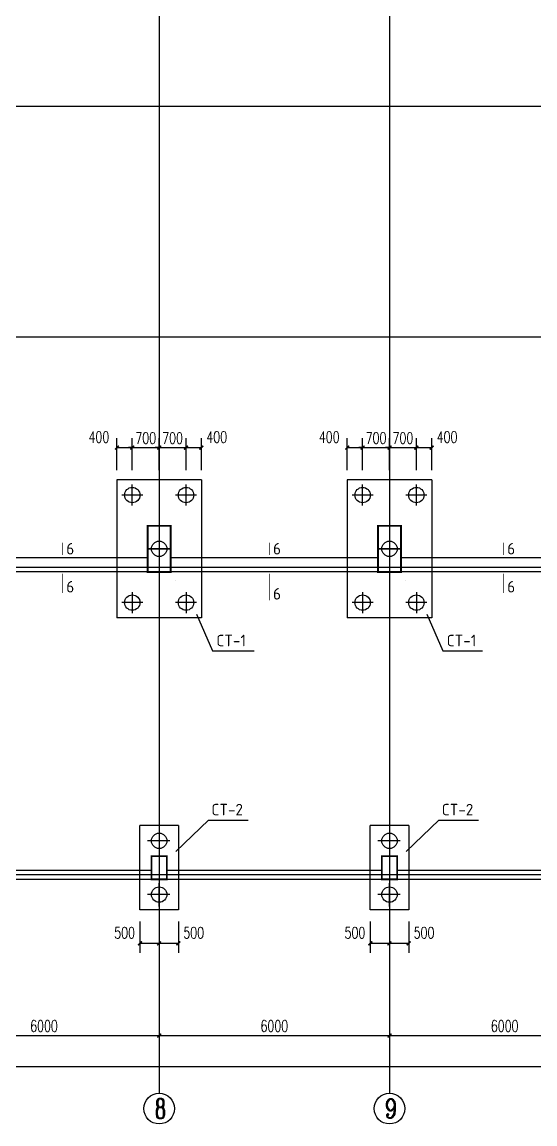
# Model space of a CAD drawing. Extents: x -73672 to 366960, y -527333 to 140666.
# Drawn here: x 230202 to 243564, y -4262 to 24421 of the extents above; entities that cross this region are included whole.
import ezdxf
from ezdxf.enums import TextEntityAlignment as Align

# ---------------------------------------------------------------- set-up
doc = ezdxf.new("R2010")
doc.units = 0
doc.header["$LTSCALE"] = 1000
doc.header["$MEASUREMENT"] = 0
for name, color, linetype in [('AXIS', 3, 'Continuous'), ('AXIS_TEXT', 7, 'Continuous'), ('COLUMN', 9, 'Continuous'), ('E_WINDOW', 4, 'Continuous'), ('NUM', 3, 'Continuous'), ('TEXT', 3, 'Continuous'), ('WALL', 9, 'Continuous'), ('建-尺寸', 3, 'Continuous')]:
    doc.layers.add(name, color=color, linetype=linetype)
doc.styles.add('_TCH_AXIS', font='COMPLEX', dxfattribs={"bigfont": 'GBCBIG'})
doc.styles.add('_TCH_DIM_T3', font='SIMPLEX', dxfattribs={"width": 0.705882, "bigfont": 'GBCBIG'})
doc.styles.add('A-DIM_T3', font='SIMPLEX', dxfattribs={"width": 0.705882, "bigfont": 'GBCBIG'})
doc.styles.add('COMPLEX', font='COMPLEX', dxfattribs={"bigfont": 'Tssdchn.shx'})
doc.styles.add('TSSD_Norm', font='Tssdeng.shx', dxfattribs={"bigfont": 'hztxt.shx'})
doc.dimstyles.new('_TCH_ARCH-100', dxfattribs={"dimtxt": 297.5, "dimasz": 100, "dimexe": 250, "dimexo": 300, "dimgap": 100, "dimtad": 1, "dimdec": 0, "dimzin": 0, "dimdsep": 46, "dimtxsty": '_TCH_DIM_T3', "dimblk": 'ARCHTICK', "dimcen": 0.09, "dimclrt": 7, "dimazin": 2, "dimtfac": 1, "dimtdec": 0, "dimtix": 1, "dimtmove": 2, "dimatfit": 3, "dimfxl": 0, "dimtolj": 1, "dimtzin": 0, "dimarcsym": 0})
doc.dimstyles.new('A-DIM-100', dxfattribs={"dimtxt": 297.5, "dimasz": 100, "dimexe": 250, "dimexo": 300, "dimgap": 100, "dimtad": 1, "dimdec": 0, "dimzin": 0, "dimdsep": 46, "dimtxsty": 'A-DIM_T3', "dimblk": 'ARCHTICK', "dimcen": 0.09, "dimclrt": 7, "dimazin": 2, "dimtfac": 1, "dimtdec": 0, "dimtix": 1, "dimtmove": 2, "dimatfit": 3, "dimfxl": 0, "dimtolj": 1, "dimtzin": 0, "dimarcsym": 0})

# ---------------------------------------------------------------- blocks, each defined once
blk = doc.blocks.new('_reinbk')
blk.add_line((0, 0), (0, 0))
blk = doc.blocks.new('_AXISO')
blk.add_circle((0, 0), 0.5)
at = {"layer": 'AXIS_TEXT', "style": 'COMPLEX'}
blk.add_attdef('A', text='', height=0.56, dxfattribs=at).set_placement((-0.25, -0.28), (0.25, -0.28), align=Align.FIT)
blk = doc.blocks.new('_ArchTick')
at = {"color": 0, "linetype": 'ByBlock', "const_width": 0.4}
blk.add_lwpolyline([(-0.5, -0.5), (0.5, 0.5)], dxfattribs=at)
blk = doc.blocks.new('*D7920')
at = {"layer": 'AXIS', "color": 0, "lineweight": -2}
for p, q in [((191774, 238), (191774, -3012)), ((306114, 238), (306114, -3012)), ((191774, -2762), (306114, -2762))]:
    blk.add_line(p, q, dxfattribs=at)
at = {"layer": 'Defpoints', "color": 0}
for p in [(191774, 538), (306114, 538), (306114, -2762)]:
    blk.add_point(p, dxfattribs=at)
at = {"layer": 'AXIS', "color": 0, "linetype": 'ByBlock', "lineweight": -2, "xscale": 100, "yscale": 100, "zscale": 100, "rotation": 180}
blk.add_blockref('_ArchTick', (191774, -2762), dxfattribs=at)
at = {"layer": 'AXIS', "color": 0, "linetype": 'ByBlock', "lineweight": -2, "xscale": 100, "yscale": 100, "zscale": 100}
blk.add_blockref('_ArchTick', (306114, -2762), dxfattribs=at)
at = {"layer": 'AXIS', "color": 7, "insert": (248944, -2513), "char_height": 297.5, "attachment_point": 5, "style": '_TCH_DIM_T3'}
blk.add_mtext('\\A1;114340', dxfattribs=at)
blk = doc.blocks.new('*D7927')
at = {"layer": 'AXIS', "color": 0, "lineweight": -2}
for p, q in [((227774, 238), (227774, -2212)), ((233774, 238), (233774, -2212)), ((227774, -1962), (233774, -1962))]:
    blk.add_line(p, q, dxfattribs=at)
at = {"layer": 'Defpoints', "color": 0}
for p in [(227774, 538), (233774, 538), (233774, -1962)]:
    blk.add_point(p, dxfattribs=at)
at = {"layer": 'AXIS', "color": 0, "linetype": 'ByBlock', "lineweight": -2, "xscale": 100, "yscale": 100, "zscale": 100, "rotation": 180}
blk.add_blockref('_ArchTick', (227774, -1962), dxfattribs=at)
at = {"layer": 'AXIS', "color": 0, "linetype": 'ByBlock', "lineweight": -2, "xscale": 100, "yscale": 100, "zscale": 100}
blk.add_blockref('_ArchTick', (233774, -1962), dxfattribs=at)
at = {"layer": 'AXIS', "color": 7, "insert": (230774, -1713), "char_height": 297.5, "attachment_point": 5, "style": '_TCH_DIM_T3'}
blk.add_mtext('\\A1;6000', dxfattribs=at)
blk = doc.blocks.new('*D7928')
at = {"layer": 'AXIS', "color": 0, "lineweight": -2}
for p, q in [((233774, 238), (233774, -2212)), ((239774, 238), (239774, -2212)), ((233774, -1962), (239774, -1962))]:
    blk.add_line(p, q, dxfattribs=at)
at = {"layer": 'Defpoints', "color": 0}
for p in [(233774, 538), (239774, 538), (239774, -1962)]:
    blk.add_point(p, dxfattribs=at)
at = {"layer": 'AXIS', "color": 0, "linetype": 'ByBlock', "lineweight": -2, "xscale": 100, "yscale": 100, "zscale": 100, "rotation": 180}
blk.add_blockref('_ArchTick', (233774, -1962), dxfattribs=at)
at = {"layer": 'AXIS', "color": 0, "linetype": 'ByBlock', "lineweight": -2, "xscale": 100, "yscale": 100, "zscale": 100}
blk.add_blockref('_ArchTick', (239774, -1962), dxfattribs=at)
at = {"layer": 'AXIS', "color": 7, "insert": (236774, -1713), "char_height": 297.5, "attachment_point": 5, "style": '_TCH_DIM_T3'}
blk.add_mtext('\\A1;6000', dxfattribs=at)
blk = doc.blocks.new('*D7929')
at = {"layer": 'AXIS', "color": 0, "lineweight": -2}
for p, q in [((239774, 238), (239774, -2212)), ((245774, 238), (245774, -2212)), ((239774, -1962), (245774, -1962))]:
    blk.add_line(p, q, dxfattribs=at)
at = {"layer": 'Defpoints', "color": 0}
for p in [(239774, 538), (245774, 538), (245774, -1962)]:
    blk.add_point(p, dxfattribs=at)
at = {"layer": 'AXIS', "color": 0, "linetype": 'ByBlock', "lineweight": -2, "xscale": 100, "yscale": 100, "zscale": 100, "rotation": 180}
blk.add_blockref('_ArchTick', (239774, -1962), dxfattribs=at)
at = {"layer": 'AXIS', "color": 0, "linetype": 'ByBlock', "lineweight": -2, "xscale": 100, "yscale": 100, "zscale": 100}
blk.add_blockref('_ArchTick', (245774, -1962), dxfattribs=at)
at = {"layer": 'AXIS', "color": 7, "insert": (242774, -1713), "char_height": 297.5, "attachment_point": 5, "style": '_TCH_DIM_T3'}
blk.add_mtext('\\A1;6000', dxfattribs=at)
blk = doc.blocks.new('*D8085')
at = {"layer": 'Defpoints', "color": 0}
for p in [(239074, 13343), (238674, 12457), (239074, 12457)]:
    blk.add_point(p, dxfattribs=at)
at = {"layer": '建-尺寸', "color": 0, "lineweight": -2}
for p, q in [((238674, 12757), (238674, 13593)), ((239074, 12757), (239074, 13593)), ((238674, 13343), (239074, 13343))]:
    blk.add_line(p, q, dxfattribs=at)
at = {"layer": '建-尺寸', "color": 0, "linetype": 'ByBlock', "lineweight": -2, "xscale": 100, "yscale": 100, "zscale": 100, "rotation": 180}
blk.add_blockref('_ArchTick', (238674, 13343), dxfattribs=at)
at = {"layer": '建-尺寸', "color": 0, "linetype": 'ByBlock', "lineweight": -2, "xscale": 100, "yscale": 100, "zscale": 100}
blk.add_blockref('_ArchTick', (239074, 13343), dxfattribs=at)
at = {"layer": '建-尺寸', "color": 7, "insert": (238204, 13618), "char_height": 297.5, "attachment_point": 5, "style": 'A-DIM_T3'}
blk.add_mtext('\\A1;400', dxfattribs=at)
blk = doc.blocks.new('*D8086')
at = {"layer": 'Defpoints', "color": 0}
for p in [(239774, 13343), (239074, 12457), (239774, 12457)]:
    blk.add_point(p, dxfattribs=at)
at = {"layer": '建-尺寸', "color": 0, "lineweight": -2}
for p, q in [((239074, 12757), (239074, 13593)), ((239774, 12757), (239774, 13593)), ((239074, 13343), (238974, 13343)), ((239074, 13343), (239774, 13343)), ((239774, 13343), (239874, 13343))]:
    blk.add_line(p, q, dxfattribs=at)
at = {"layer": '建-尺寸', "color": 0, "linetype": 'ByBlock', "lineweight": -2, "xscale": 100, "yscale": 100, "zscale": 100}
blk.add_blockref('_ArchTick', (239074, 13343), dxfattribs=at)
at = {"layer": '建-尺寸', "color": 0, "linetype": 'ByBlock', "lineweight": -2, "xscale": 100, "yscale": 100, "zscale": 100, "rotation": 180}
blk.add_blockref('_ArchTick', (239774, 13343), dxfattribs=at)
at = {"layer": '建-尺寸', "color": 7, "insert": (239424, 13591), "char_height": 297.5, "attachment_point": 5, "style": 'A-DIM_T3'}
blk.add_mtext('\\A1;700', dxfattribs=at)
blk = doc.blocks.new('*D8087')
at = {"layer": 'Defpoints', "color": 0}
for p in [(240474, 13343), (239774, 12457), (240474, 12457)]:
    blk.add_point(p, dxfattribs=at)
at = {"layer": '建-尺寸', "color": 0, "lineweight": -2}
for p, q in [((239774, 12757), (239774, 13593)), ((240474, 12757), (240474, 13593)), ((239774, 13343), (239674, 13343)), ((239774, 13343), (240474, 13343)), ((240474, 13343), (240574, 13343))]:
    blk.add_line(p, q, dxfattribs=at)
at = {"layer": '建-尺寸', "color": 0, "linetype": 'ByBlock', "lineweight": -2, "xscale": 100, "yscale": 100, "zscale": 100}
blk.add_blockref('_ArchTick', (239774, 13343), dxfattribs=at)
at = {"layer": '建-尺寸', "color": 0, "linetype": 'ByBlock', "lineweight": -2, "xscale": 100, "yscale": 100, "zscale": 100, "rotation": 180}
blk.add_blockref('_ArchTick', (240474, 13343), dxfattribs=at)
at = {"layer": '建-尺寸', "color": 7, "insert": (240124, 13591), "char_height": 297.5, "attachment_point": 5, "style": 'A-DIM_T3'}
blk.add_mtext('\\A1;700', dxfattribs=at)
blk = doc.blocks.new('*D8088')
at = {"layer": 'Defpoints', "color": 0}
for p in [(240874, 13343), (240474, 12457), (240874, 12457)]:
    blk.add_point(p, dxfattribs=at)
at = {"layer": '建-尺寸', "color": 0, "lineweight": -2}
for p, q in [((240474, 12757), (240474, 13593)), ((240874, 12757), (240874, 13593)), ((240474, 13343), (240874, 13343))]:
    blk.add_line(p, q, dxfattribs=at)
at = {"layer": '建-尺寸', "color": 0, "linetype": 'ByBlock', "lineweight": -2, "xscale": 100, "yscale": 100, "zscale": 100, "rotation": 180}
blk.add_blockref('_ArchTick', (240474, 13343), dxfattribs=at)
at = {"layer": '建-尺寸', "color": 0, "linetype": 'ByBlock', "lineweight": -2, "xscale": 100, "yscale": 100, "zscale": 100}
blk.add_blockref('_ArchTick', (240874, 13343), dxfattribs=at)
at = {"layer": '建-尺寸', "color": 7, "insert": (241274, 13618), "char_height": 297.5, "attachment_point": 5, "style": 'A-DIM_T3'}
blk.add_mtext('\\A1;400', dxfattribs=at)
blk = doc.blocks.new('*D8089')
at = {"layer": 'Defpoints', "color": 0}
for p in [(233074, 13343), (232674, 12457), (233074, 12457)]:
    blk.add_point(p, dxfattribs=at)
at = {"layer": '建-尺寸', "color": 0, "lineweight": -2}
for p, q in [((232674, 12757), (232674, 13593)), ((233074, 12757), (233074, 13593)), ((232674, 13343), (233074, 13343))]:
    blk.add_line(p, q, dxfattribs=at)
at = {"layer": '建-尺寸', "color": 0, "linetype": 'ByBlock', "lineweight": -2, "xscale": 100, "yscale": 100, "zscale": 100, "rotation": 180}
blk.add_blockref('_ArchTick', (232674, 13343), dxfattribs=at)
at = {"layer": '建-尺寸', "color": 0, "linetype": 'ByBlock', "lineweight": -2, "xscale": 100, "yscale": 100, "zscale": 100}
blk.add_blockref('_ArchTick', (233074, 13343), dxfattribs=at)
at = {"layer": '建-尺寸', "color": 7, "insert": (232204, 13618), "char_height": 297.5, "attachment_point": 5, "style": 'A-DIM_T3'}
blk.add_mtext('\\A1;400', dxfattribs=at)
blk = doc.blocks.new('*D8090')
at = {"layer": 'Defpoints', "color": 0}
for p in [(233774, 13343), (233074, 12457), (233774, 12457)]:
    blk.add_point(p, dxfattribs=at)
at = {"layer": '建-尺寸', "color": 0, "lineweight": -2}
for p, q in [((233074, 12757), (233074, 13593)), ((233774, 12757), (233774, 13593)), ((233074, 13343), (232974, 13343)), ((233074, 13343), (233774, 13343)), ((233774, 13343), (233874, 13343))]:
    blk.add_line(p, q, dxfattribs=at)
at = {"layer": '建-尺寸', "color": 0, "linetype": 'ByBlock', "lineweight": -2, "xscale": 100, "yscale": 100, "zscale": 100}
blk.add_blockref('_ArchTick', (233074, 13343), dxfattribs=at)
at = {"layer": '建-尺寸', "color": 0, "linetype": 'ByBlock', "lineweight": -2, "xscale": 100, "yscale": 100, "zscale": 100, "rotation": 180}
blk.add_blockref('_ArchTick', (233774, 13343), dxfattribs=at)
at = {"layer": '建-尺寸', "color": 7, "insert": (233424, 13591), "char_height": 297.5, "attachment_point": 5, "style": 'A-DIM_T3'}
blk.add_mtext('\\A1;700', dxfattribs=at)
blk = doc.blocks.new('*D8091')
at = {"layer": 'Defpoints', "color": 0}
for p in [(234474, 13343), (233774, 12457), (234474, 12457)]:
    blk.add_point(p, dxfattribs=at)
at = {"layer": '建-尺寸', "color": 0, "lineweight": -2}
for p, q in [((233774, 12757), (233774, 13593)), ((234474, 12757), (234474, 13593)), ((233774, 13343), (233674, 13343)), ((233774, 13343), (234474, 13343)), ((234474, 13343), (234574, 13343))]:
    blk.add_line(p, q, dxfattribs=at)
at = {"layer": '建-尺寸', "color": 0, "linetype": 'ByBlock', "lineweight": -2, "xscale": 100, "yscale": 100, "zscale": 100}
blk.add_blockref('_ArchTick', (233774, 13343), dxfattribs=at)
at = {"layer": '建-尺寸', "color": 0, "linetype": 'ByBlock', "lineweight": -2, "xscale": 100, "yscale": 100, "zscale": 100, "rotation": 180}
blk.add_blockref('_ArchTick', (234474, 13343), dxfattribs=at)
at = {"layer": '建-尺寸', "color": 7, "insert": (234124, 13591), "char_height": 297.5, "attachment_point": 5, "style": 'A-DIM_T3'}
blk.add_mtext('\\A1;700', dxfattribs=at)
blk = doc.blocks.new('*D8092')
at = {"layer": 'Defpoints', "color": 0}
for p in [(234874, 13343), (234474, 12457), (234874, 12457)]:
    blk.add_point(p, dxfattribs=at)
at = {"layer": '建-尺寸', "color": 0, "lineweight": -2}
for p, q in [((234474, 12757), (234474, 13593)), ((234874, 12757), (234874, 13593)), ((234474, 13343), (234874, 13343))]:
    blk.add_line(p, q, dxfattribs=at)
at = {"layer": '建-尺寸', "color": 0, "linetype": 'ByBlock', "lineweight": -2, "xscale": 100, "yscale": 100, "zscale": 100, "rotation": 180}
blk.add_blockref('_ArchTick', (234474, 13343), dxfattribs=at)
at = {"layer": '建-尺寸', "color": 0, "linetype": 'ByBlock', "lineweight": -2, "xscale": 100, "yscale": 100, "zscale": 100}
blk.add_blockref('_ArchTick', (234874, 13343), dxfattribs=at)
at = {"layer": '建-尺寸', "color": 7, "insert": (235274, 13618), "char_height": 297.5, "attachment_point": 5, "style": 'A-DIM_T3'}
blk.add_mtext('\\A1;400', dxfattribs=at)
blk = doc.blocks.new('*D8963')
at = {"layer": 'Defpoints', "color": 0}
for p in [(233774, 1308), (234274, 1308), (233774, 439)]:
    blk.add_point(p, dxfattribs=at)
at = {"layer": '建-尺寸', "color": 0, "lineweight": -2}
for p, q in [((233774, 1008), (233774, 189)), ((234274, 1008), (234274, 189)), ((234274, 439), (233774, 439))]:
    blk.add_line(p, q, dxfattribs=at)
at = {"layer": '建-尺寸', "color": 0, "linetype": 'ByBlock', "lineweight": -2, "xscale": 100, "yscale": 100, "zscale": 100, "rotation": 180}
blk.add_blockref('_ArchTick', (233774, 439), dxfattribs=at)
at = {"layer": '建-尺寸', "color": 0, "linetype": 'ByBlock', "lineweight": -2, "xscale": 100, "yscale": 100, "zscale": 100}
blk.add_blockref('_ArchTick', (234274, 439), dxfattribs=at)
at = {"layer": '建-尺寸', "color": 7, "insert": (234674, 714), "char_height": 297.5, "attachment_point": 5, "style": 'A-DIM_T3'}
blk.add_mtext('\\A1;500', dxfattribs=at)
blk = doc.blocks.new('*D8964')
at = {"layer": 'Defpoints', "color": 0}
for p in [(233274, 1308), (233774, 1308), (233274, 439)]:
    blk.add_point(p, dxfattribs=at)
at = {"layer": '建-尺寸', "color": 0, "lineweight": -2}
for p, q in [((233274, 1008), (233274, 189)), ((233774, 1008), (233774, 189)), ((233774, 439), (233274, 439))]:
    blk.add_line(p, q, dxfattribs=at)
at = {"layer": '建-尺寸', "color": 0, "linetype": 'ByBlock', "lineweight": -2, "xscale": 100, "yscale": 100, "zscale": 100, "rotation": 180}
blk.add_blockref('_ArchTick', (233274, 439), dxfattribs=at)
at = {"layer": '建-尺寸', "color": 0, "linetype": 'ByBlock', "lineweight": -2, "xscale": 100, "yscale": 100, "zscale": 100}
blk.add_blockref('_ArchTick', (233774, 439), dxfattribs=at)
at = {"layer": '建-尺寸', "color": 7, "insert": (232874, 714), "char_height": 297.5, "attachment_point": 5, "style": 'A-DIM_T3'}
blk.add_mtext('\\A1;500', dxfattribs=at)
blk = doc.blocks.new('*D8967')
at = {"layer": 'Defpoints', "color": 0}
for p in [(239774, 1308), (240274, 1308), (239774, 439)]:
    blk.add_point(p, dxfattribs=at)
at = {"layer": '建-尺寸', "color": 0, "lineweight": -2}
for p, q in [((239774, 1008), (239774, 189)), ((240274, 1008), (240274, 189)), ((240274, 439), (239774, 439))]:
    blk.add_line(p, q, dxfattribs=at)
at = {"layer": '建-尺寸', "color": 0, "linetype": 'ByBlock', "lineweight": -2, "xscale": 100, "yscale": 100, "zscale": 100, "rotation": 180}
blk.add_blockref('_ArchTick', (239774, 439), dxfattribs=at)
at = {"layer": '建-尺寸', "color": 0, "linetype": 'ByBlock', "lineweight": -2, "xscale": 100, "yscale": 100, "zscale": 100}
blk.add_blockref('_ArchTick', (240274, 439), dxfattribs=at)
at = {"layer": '建-尺寸', "color": 7, "insert": (240674, 714), "char_height": 297.5, "attachment_point": 5, "style": 'A-DIM_T3'}
blk.add_mtext('\\A1;500', dxfattribs=at)
blk = doc.blocks.new('*D8968')
at = {"layer": 'Defpoints', "color": 0}
for p in [(239274, 1308), (239774, 1308), (239274, 439)]:
    blk.add_point(p, dxfattribs=at)
at = {"layer": '建-尺寸', "color": 0, "lineweight": -2}
for p, q in [((239274, 1008), (239274, 189)), ((239774, 1008), (239774, 189)), ((239774, 439), (239274, 439))]:
    blk.add_line(p, q, dxfattribs=at)
at = {"layer": '建-尺寸', "color": 0, "linetype": 'ByBlock', "lineweight": -2, "xscale": 100, "yscale": 100, "zscale": 100, "rotation": 180}
blk.add_blockref('_ArchTick', (239274, 439), dxfattribs=at)
at = {"layer": '建-尺寸', "color": 0, "linetype": 'ByBlock', "lineweight": -2, "xscale": 100, "yscale": 100, "zscale": 100}
blk.add_blockref('_ArchTick', (239774, 439), dxfattribs=at)
at = {"layer": '建-尺寸', "color": 7, "insert": (238874, 714), "char_height": 297.5, "attachment_point": 5, "style": 'A-DIM_T3'}
blk.add_mtext('\\A1;500', dxfattribs=at)

msp = doc.modelspace()

# ---------------------------------------------------------------- linework, layer by layer
at = {"color": 1}
for p, q in [((233774.25, 60065.53), (233774.25, -593.32)), ((239774.25, 60065.53), (239774.25, -593.32)), ((189203.6, 22228.34), (308158.19, 22228.34)), ((189203.6, 16228.34), (308158.19, 16228.34)), ((189388.6, 10228.34), (308158.19, 10228.34)), ((189388.6, 2228.34), (308158.19, 2228.34))]:
    msp.add_line(p, q, dxfattribs=at)
at = {"color": 0}
for p, q in [((233474.25, 10708.34), (234074.25, 10708.34)), ((239474.25, 10708.34), (240074.25, 10708.34)), ((234746.32, 9007.38), (235165.57, 8051.47)), ((240746.32, 9007.38), (241165.57, 8051.47)), ((235165.57, 8051.47), (236246.7, 8051.47)), ((241165.57, 8051.47), (242196.94, 8051.47)), ((234274.25, 3508.34), (233274.25, 3508.34)), ((233274.25, 1308.34), (233274.25, 3508.34)), ((234206.23, 2829.07), (235062.28, 3650.19)), ((234274.25, 3508.34), (234274.25, 1308.34)), ((235062.28, 3650.19), (236093.65, 3650.19)), ((240274.25, 3508.34), (239274.25, 3508.34)), ((239274.25, 1308.34), (239274.25, 3508.34)), ((240206.23, 2829.07), (241062.28, 3650.19)), ((240274.25, 3508.34), (240274.25, 1308.34)), ((241062.28, 3650.19), (242093.65, 3650.19)), ((234274.25, 1308.34), (233274.25, 1308.34)), ((240274.25, 1308.34), (239274.25, 1308.34))]:
    msp.add_line(p, q, dxfattribs=at)
at = {"color": 0, "const_width": 50}
for points in [[(233474.25, 11308.34), (233474.25, 10108.34), (234074.25, 10108.34), (234074.25, 11308.34), (233474.25, 11308.34)], [(239474.25, 11308.34), (239474.25, 10108.34), (240074.25, 10108.34), (240074.25, 11308.34), (239474.25, 11308.34)], [(233974.25, 2108.34), (233974.25, 2708.34), (233574.25, 2708.34), (233574.25, 2108.34), (233974.25, 2108.34)], [(233574.25, 2108.34), (233974.25, 2108.34), (233974.25, 2708.34), (233574.25, 2708.34), (233574.25, 2108.34)], [(239974.25, 2108.34), (239974.25, 2708.34), (239574.25, 2708.34), (239574.25, 2108.34), (239974.25, 2108.34)], [(239574.25, 2108.34), (239974.25, 2108.34), (239974.25, 2708.34), (239574.25, 2708.34), (239574.25, 2108.34)]]:
    msp.add_lwpolyline(points, dxfattribs=at)
at = {"const_width": 20}
for points in [[(231260.73, 10864.93), (231260.73, 10545.56)], [(236646.09, 10864.93), (236646.09, 10545.56)], [(242745.84, 10864.93), (242745.84, 10545.56)], [(231260.73, 10059.96), (231260.73, 9555.59)], [(236646.09, 10059.96), (236646.09, 9370.59)], [(242745.84, 10059.96), (242745.84, 9555.59)]]:
    msp.add_lwpolyline(points, dxfattribs=at)
at = {"layer": 'AXIS'}
for p, q in [((232674.36, 12508.18), (232674.36, 8908.5)), ((234874.14, 12508.18), (232674.36, 12508.18)), ((233074.36, 11833.86), (233074.36, 12382.49)), ((234474.14, 11833.86), (234474.14, 12382.49)), ((234874.14, 12508.18), (234874.14, 8908.5)), ((238674.36, 12508.18), (238674.36, 8908.5)), ((240874.14, 12508.18), (238674.36, 12508.18)), ((239074.36, 11833.86), (239074.36, 12382.49)), ((240474.14, 11833.86), (240474.14, 12382.49)), ((240874.14, 12508.18), (240874.14, 8908.5)), ((233348.68, 12108.18), (232800.04, 12108.18)), ((234748.46, 12108.18), (234199.82, 12108.18)), ((239348.68, 12108.18), (238800.04, 12108.18)), ((240748.46, 12108.18), (240199.82, 12108.18)), ((233774.25, 10982.66), (233774.25, 10434.02)), ((239774.25, 10982.66), (239774.25, 10434.02)), ((234043.07, 10708.34), (233505.43, 10708.34)), ((240043.07, 10708.34), (239505.43, 10708.34)), ((233074.36, 9582.82), (233074.36, 9034.18)), ((234474.14, 9582.82), (234474.14, 9034.18)), ((239074.36, 9582.82), (239074.36, 9034.18)), ((240474.14, 9582.82), (240474.14, 9034.18)), ((233348.68, 9308.5), (232800.04, 9308.5)), ((234748.46, 9308.5), (234199.82, 9308.5)), ((239348.68, 9308.5), (238800.04, 9308.5)), ((240748.46, 9308.5), (240199.82, 9308.5)), ((234874.14, 8908.5), (232674.36, 8908.5)), ((240874.14, 8908.5), (238674.36, 8908.5)), ((233774.25, 538.09), (233774.25, -3461.91)), ((239774.25, 538.09), (239774.25, -3461.91))]:
    msp.add_line(p, q, dxfattribs=at)
at = {"layer": 'COLUMN'}
for points in [[(233474.25, 10108.34), (234074.25, 10108.34), (234074.25, 11308.34), (233474.25, 11308.34)], [(239474.25, 10108.34), (240074.25, 10108.34), (240074.25, 11308.34), (239474.25, 11308.34)]]:
    msp.add_lwpolyline(points, close=True, dxfattribs=at)
for points in [[(233974.25, 2708.34), (233574.25, 2708.34)], [(233574.25, 2708.34), (233574.25, 2108.34)], [(233574.25, 2708.34), (233574.25, 2108.34)], [(233974.25, 2708.34), (233574.25, 2708.34)], [(233974.25, 2108.34), (233974.25, 2708.34)], [(233974.25, 2108.34), (233974.25, 2708.34)], [(239974.25, 2708.34), (239574.25, 2708.34)], [(239574.25, 2708.34), (239574.25, 2108.34)], [(239574.25, 2708.34), (239574.25, 2108.34)], [(239974.25, 2708.34), (239574.25, 2708.34)], [(239974.25, 2108.34), (239974.25, 2708.34)], [(239974.25, 2108.34), (239974.25, 2708.34)], [(233574.25, 2108.34), (233974.25, 2108.34)], [(233574.25, 2108.34), (233974.25, 2108.34)], [(239574.25, 2108.34), (239974.25, 2108.34)], [(239574.25, 2108.34), (239974.25, 2108.34)]]:
    msp.add_lwpolyline(points, dxfattribs=at)
at = {"layer": 'E_WINDOW'}
for p, q in [((233774.25, 3413.81), (233774.25, 2808.34)), ((239774.25, 3413.81), (239774.25, 2808.34)), ((234055.72, 3108.34), (233468.18, 3108.34)), ((240055.72, 3108.34), (239468.18, 3108.34)), ((233774.25, 1402.87), (233774.25, 2008.34)), ((239774.25, 1402.87), (239774.25, 2008.34)), ((234055.72, 1708.34), (233468.18, 1708.34)), ((240055.72, 1708.34), (239468.18, 1708.34))]:
    msp.add_line(p, q, dxfattribs=at)
for centre in [(233074.36, 12108.18), (234474.14, 12108.18), (239074.36, 12108.18), (240474.14, 12108.18), (233774.25, 10708.34), (239774.25, 10708.34), (233074.36, 9308.5), (234474.14, 9308.5), (239074.36, 9308.5), (240474.14, 9308.5), (233774.25, 3108.34), (239774.25, 3108.34), (233774.25, 1708.34), (239774.25, 1708.34)]:
    msp.add_circle(centre, 200, dxfattribs=at)
at = {"layer": 'WALL'}
for p, q in [((233474.25, 10478.34), (228074.25, 10478.34)), ((239474.25, 10478.34), (234074.25, 10478.34)), ((245474.25, 10478.34), (240074.25, 10478.34)), ((233474.25, 10108.34), (228074.25, 10108.34)), ((239474.25, 10108.34), (234074.25, 10108.34)), ((245474.25, 10108.34), (240074.25, 10108.34)), ((227974.25, 2348.34), (233574.25, 2348.34)), ((233974.25, 2348.34), (239574.25, 2348.34)), ((239974.25, 2348.34), (245574.25, 2348.34)), ((227974.25, 2108.34), (233574.25, 2108.34)), ((233974.25, 2108.34), (239574.25, 2108.34)), ((239974.25, 2108.34), (245574.25, 2108.34))]:
    msp.add_line(p, q, dxfattribs=at)

# ---------------------------------------------------------------- block references
at = {"layer": 'AXIS'}
ref = msp.add_blockref('_AXISO', (233774.25, -3861.91), dxfattribs=dict(at, xscale=800, yscale=800, zscale=800))
ref.add_attrib('A', '8', (233655.03, -4115.26), dxfattribs={"color": 7, "height": 506.7, "style": '_TCH_AXIS', "width": 0.705882})
ref = msp.add_blockref('_AXISO', (239774.25, -3861.91), dxfattribs=dict(at, xscale=800, yscale=800, zscale=800))
ref.add_attrib('A', '9', (239655.03, -4115.26), dxfattribs={"color": 7, "height": 506.7, "style": '_TCH_AXIS', "width": 0.705882})
at = {"layer": 'TEXT', "xscale": 39.1883183999824, "yscale": 39.18831840000348, "zscale": 39.1883184, "rotation": 210.1413855520777}
for p in [(234190.62, 9892.26), (240190.62, 9892.26)]:
    msp.add_blockref('_reinbk', p, dxfattribs=at)

# ---------------------------------------------------------------- texts
at = {"layer": 'NUM', "style": 'TSSD_Norm'}
for s, p in [('6', (231458.92, 10562.65)), ('6', (236844.28, 10562.65)), ('6', (242944.02, 10562.65)), ('6', (231458.92, 9572.67)), ('6', (242944.02, 9572.67)), ('6', (236844.28, 9387.67)), ('CT-1', (235650.1, 8172.12)), ('CT-1', (241650.1, 8172.12)), ('CT-2', (235546.81, 3770.84)), ('CT-2', (241546.81, 3770.84))]:
    msp.add_text(s, height=300, dxfattribs=at).set_placement(p, align=Align.CENTER)

# ---------------------------------------------------------------- dimensions: what is measured, and where the dimension line sits
at = {"layer": 'AXIS'}
for p1, p2, distance, picture, middle in [((191774.25, 538.09), (306114.25, 538.09), -3300, '*D7920', (248944.25, -2513.16)), ((227774.25, 538.09), (233774.25, 538.09), -2500, '*D7927', (230774.25, -1713.16)), ((233774.25, 538.09), (239774.25, 538.09), -2500, '*D7928', (236774.25, -1713.16)), ((239774.25, 538.09), (245774.25, 538.09), -2500, '*D7929', (242774.25, -1713.16))]:
    dim = msp.add_aligned_dim(p1=p1, p2=p2, distance=distance, dimstyle='_TCH_ARCH-100', dxfattribs=at)
    dim.commit()
    dim.dimension.update_dxf_attribs({"geometry": picture, "text_midpoint": middle})
at = {"layer": '建-尺寸', "color": 0}
for base, p1, p2, angle, picture, middle in [((233074.36, 13342.51), (232674.36, 12457), (233074.36, 12457), 0, '*D8089', (232204.36, 13617.51)), ((234874.14, 13342.51), (234474.14, 12457), (234874.14, 12457), 0, '*D8092', (235274.14, 13617.51)), ((239074.36, 13342.51), (238674.36, 12457), (239074.36, 12457), 0, '*D8085', (238204.36, 13617.51)), ((240874.14, 13342.51), (240474.14, 12457), (240874.14, 12457), 0, '*D8088', (241274.14, 13617.51)), ((233274.25, 438.58), (233774.25, 1308.34), (233274.25, 1308.34), 180, '*D8964', (232874.25, 713.58)), ((233774.25, 438.58), (234274.25, 1308.34), (233774.25, 1308.34), 180, '*D8963', (234674.25, 713.58)), ((239274.25, 438.58), (239774.25, 1308.34), (239274.25, 1308.34), 180, '*D8968', (238874.25, 713.58)), ((239774.25, 438.58), (240274.25, 1308.34), (239774.25, 1308.34), 180, '*D8967', (240674.25, 713.58))]:
    dim = msp.add_linear_dim(base=base, p1=p1, p2=p2, angle=angle, dimstyle='A-DIM-100', dxfattribs=at)
    dim.commit()
    dim.dimension.update_dxf_attribs({"geometry": picture, "text_midpoint": middle, "dimtype": 161})
for p1, p2, picture, middle in [((233074.36, 12457), (233774.25, 12457), '*D8090', (233424.31, 13591.26)), ((233774.25, 12457), (234474.14, 12457), '*D8091', (234124.2, 13591.26)), ((239074.36, 12457), (239774.25, 12457), '*D8086', (239424.31, 13591.26)), ((239774.25, 12457), (240474.14, 12457), '*D8087', (240124.2, 13591.26))]:
    dim = msp.add_aligned_dim(p1=p1, p2=p2, distance=885.51, dimstyle='A-DIM-100', dxfattribs=at)
    dim.commit()
    dim.dimension.update_dxf_attribs({"geometry": picture, "text_midpoint": middle})

doc.saveas('drawing.dxf')
